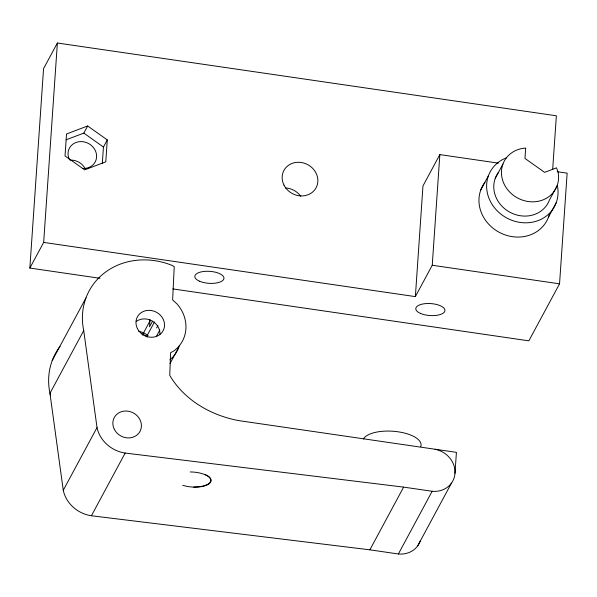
<?xml version="1.0" encoding="UTF-8"?>
<svg xmlns="http://www.w3.org/2000/svg" width="597" height="597" viewBox="0 0 597 597"><rect width="100%" height="100%" fill="white"/><g stroke="black" fill="none" stroke-linecap="round" stroke-linejoin="round"><path stroke-width="0.9" d="M99.953 278.284L29.85 268.06L43.559 68.67L57.372 43.014L556.367 115.788L552.68 169.399M29.85 268.06L43.663 242.412L57.372 43.014M102.318 163.488L103.445 147.041L107.281 139.914L87.662 125.982L66.536 133.974L65.028 155.907L84.647 169.846L105.773 161.847L107.281 139.914M150.004 319.626L149.504 326.82L152.511 321.231M204.95 474.675L204.965 474.466A18.261 7.418 2.4 0 1 210.569 481.727A18.261 7.418 2.4 0 1 198.323 486.809L193.622 487.1M43.663 242.412L415.363 296.612L422.967 185.951L439.847 154.601L498.338 163.13M415.363 296.612L432.243 265.255L439.847 154.601M398.378 553.986L432.146 491.279A23.141 20.746 28.3 0 0 454.974 473.376L456.421 452.354L239.001 420.654C211.181 415.564 184.294 400.169 169.749 375.371L170.615 352.723L173.846 350.969A36.529 32.753 28.3 0 0 177.078 303.97L172.63 299.948L174.234 266.598L171.973 265.359A69.409 62.222 28.3 0 0 83.722 330.596L49.954 393.304L63.26 490.264A31.417 28.163 28.3 0 0 91.408 515.763L369.864 549.822L398.378 553.986A23.141 20.746 28.3 0 0 420.131 541.248M172.817 288.911L528.845 340.835L559.546 283.829L567.15 173.16L557.27 171.72M66.08 139.817L83.826 133.101L87.662 125.982M52.2 360.618L85.968 297.91M142.355 335.133L150.22 320.529M63.26 490.264L97.02 427.556L83.722 330.596M146.511 336.745L154.459 321.977M147.31 337.059L146.787 336.589L147.556 335.163A21.917 19.649 28.3 0 0 138.638 331.223M156.638 327.857L157.921 325.469M156.362 336.439L159.802 330.051M169.988 363.618L178.719 347.394M91.408 515.763L125.169 453.056L403.632 487.122L432.146 491.279M480.831 189.816L488.503 175.563M495.271 178.287L502.943 164.033M557.083 185.824L549.412 200.077A29.223 26.201 28.3 0 1 509.741 212.151A29.223 26.201 28.3 0 1 498.562 172.287M548.509 217.062L556.18 202.801M369.864 549.822L403.632 487.122M417.684 545.874L451.444 483.167M432.243 265.255L559.546 283.829M83.826 133.101L103.445 147.041M147.556 335.163L148.078 335.633M50.558 395.013L49.954 393.304A69.409 62.222 28.3 0 1 60.013 346.379M70.453 160.123A14.612 13.097 28.3 0 1 85.147 168.72M285.478 187.965A18.268 16.373 28.3 0 1 300.769 196.316M69.521 159.884A14.612 13.097 28.3 0 1 78.006 141.892A14.612 13.097 28.3 0 1 96.438 154.19A14.612 13.097 28.3 0 1 82.341 168.436M557.359 185.6A36.529 32.745 28.3 0 1 532.382 222.188A36.529 32.745 28.3 0 1 489.07 198.517A36.529 32.745 28.3 0 1 506.495 157.802M549.3 214.614A36.529 32.745 28.3 0 1 500.189 232.815A36.529 32.745 28.3 0 1 484.943 182.316M179.272 345.775A36.529 32.753 28.3 0 1 169.839 359.879M141.765 333.842A21.917 19.649 28.3 0 1 146.787 336.589M125.169 453.056A31.417 28.163 28.3 0 1 97.02 427.556M136.22 321.477A14.612 13.097 28.3 0 1 151.951 320.858A14.612 13.097 28.3 0 1 159.906 334.424M435.034 449.243A23.141 20.746 28.3 0 1 454.974 473.376M363.409 439.041A29.223 12 3.9 0 1 397.132 431.668A29.223 12 3.9 0 1 420.773 446.608M190.234 471.958A18.268 7.5 3.9 0 1 210.502 482.204A18.268 7.5 3.9 0 1 182.749 485.271M525.673 148.205L524.972 158.421L544.591 172.354L556.538 167.832L558.031 172.063A29.223 26.201 28.3 0 1 535.628 201.682A29.223 26.201 28.3 0 1 501.995 177.794A29.223 26.201 28.3 0 1 524.397 148.175L525.673 148.205M284.008 185.16A18.268 16.373 28.3 0 0 314.88 189.659A18.268 16.373 28.3 0 0 301.157 162.481A18.268 16.373 28.3 0 0 284.008 185.16M420.572 313.462A14.612 6 3.9 0 0 444.616 311.641A14.612 6 3.9 0 0 425.892 303.589A14.612 6 3.9 0 0 420.572 313.462M199.592 281.232A14.612 6 3.9 0 0 223.636 279.418A14.612 6 3.9 0 0 204.905 271.359A14.612 6 3.9 0 0 199.592 281.232M137.452 328.641A14.612 13.097 28.3 0 0 162.145 332.245A14.612 13.097 28.3 0 0 151.168 310.5A14.612 13.097 28.3 0 0 137.452 328.641M114.333 429.325A14.612 13.097 28.3 0 0 139.026 432.922A14.612 13.097 28.3 0 0 128.049 411.184A14.612 13.097 28.3 0 0 114.333 429.325"/></g></svg>
